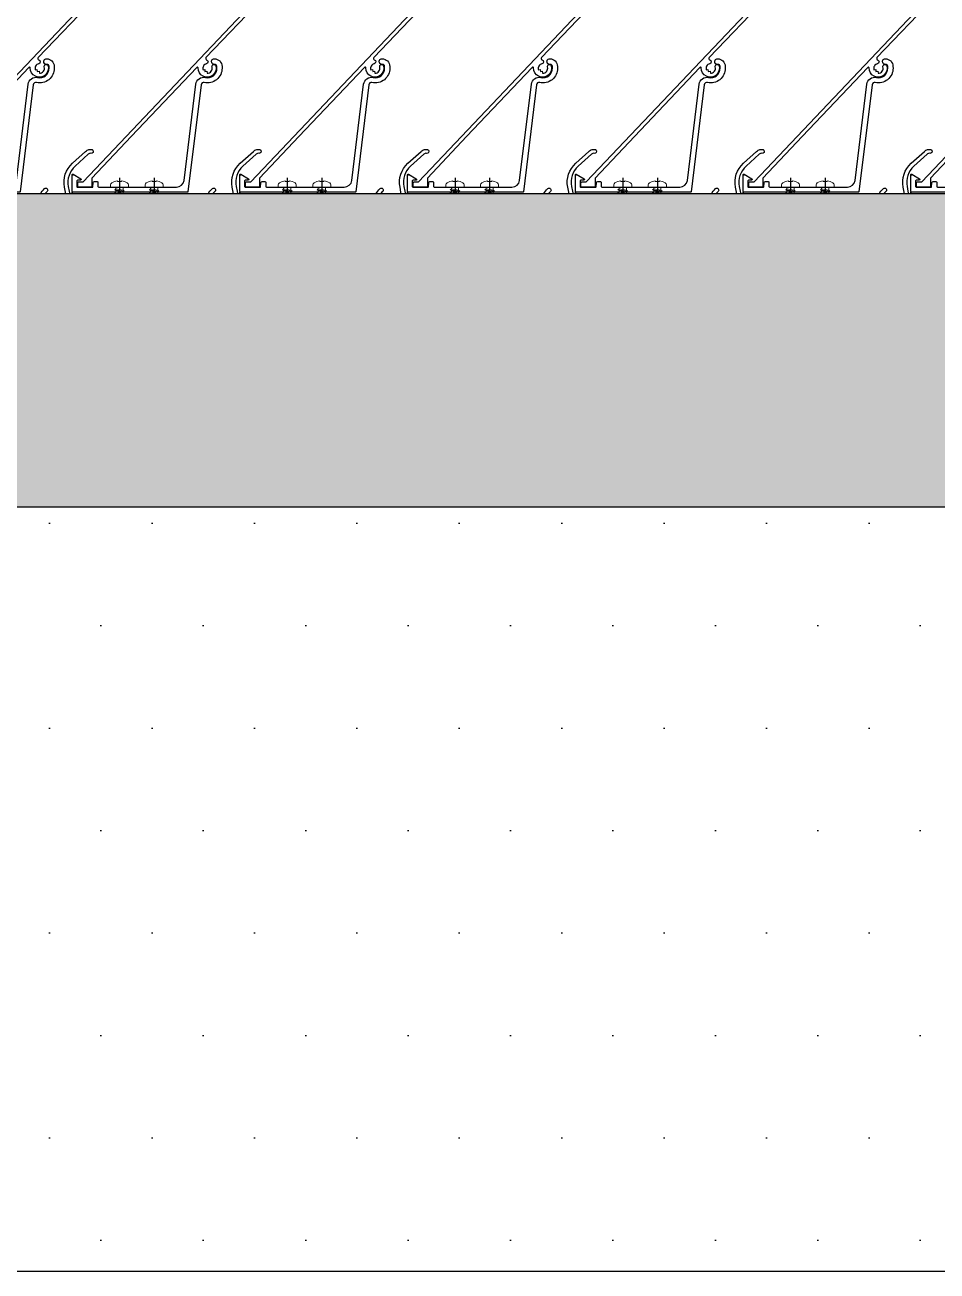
# Model space of a CAD drawing. Header units: millimetres. Extents: x 3774 to 718460, y -768339 to 192544.
# Drawn here: x 348387.1 to 348740.6, y -719149.4 to -718666.6 of the extents above; entities that cross this region are included whole.
import ezdxf

# ---------------------------------------------------------------- set-up
doc = ezdxf.new("R2010")
doc.units = ezdxf.units.MM
doc.set_wipeout_variables(frame=1)
doc.linetypes.add('CENTER', pattern=[50.800000000000004, 31.75, -6.35, 6.35, -6.35])
doc.linetypes.add('XKITLINE00', pattern=[0])
for name, color, linetype in [('010 - ASPG_ACCESSORIES_MAIN_COLOR_1', 7, 'Continuous'), ('010 - ASPG_EXTR_DEF_SUB', 7, 'Continuous'), ('010 - ASPG_EXTR_MAIN_COLOR_2', 7, 'Continuous'), ('010 - ASPG_FLASHING_MAIN_COLOR_2', 7, 'Continuous'), ('010 - ASPG_FLASHING_MAIN_COLOR_4', 7, 'Continuous'), ('010 - ASPG_FLASHING_WIPEOUT_', 7, 'Continuous'), ('010 - ASPG_FRAMING_MAIN_COLOR_2', 7, 'Continuous'), ('010 - ASPG_FRAMING_SUB_COLOR_2', 7, 'Continuous'), ('010 - ASPG_FRAMING_WIPEOUT_', 7, 'Continuous'), ('BOLT & SCREW', 7, 'Continuous'), ('Center Line', 7, 'CENTER')]:
    doc.layers.add(name, color=color, linetype=linetype)
for name, color, linetype, lineweight in [('12-GRID', 7, 'CENTER', 13), ('Part', 7, 'Continuous', 0), ('SCREW', 7, 'Continuous', 5)]:
    doc.layers.add(name, color=color, linetype=linetype, lineweight=lineweight)

# ---------------------------------------------------------------- blocks, each defined once
blk = doc.blocks.new('*A3363218')
at = {"layer": 'Part', "color": 7, "linetype": 'XKITLINE00', "lineweight": 0}
blk.add_line((1758.079976, -42.416003), (1770.88, -42.416003), dxfattribs=at)
blk = doc.blocks.new('*A3373219')
at = {"layer": 'Part', "color": 7, "linetype": 'XKITLINE00', "lineweight": 0}
for p, q in [((1769.839956, -40.015997), (1758.240007, -40.016001)), ((1758.240007, -40.080001), (1769.839956, -40.079997)), ((1758.240007, -40.952001), (1769.839957, -40.951997)), ((1760.879922, -41.01600000000001), (1767.279922, -41.015998))]:
    blk.add_line(p, q, dxfattribs=at)
blk = doc.blocks.new('W-1-PP19-SE-ENT3_20260407-084553_PP19_ENT3_LOPL')
at = {"color": 7, "lineweight": 0, "xscale": 125, "yscale": 125, "zscale": 125}
for name in ['*A3363218', '*A3373219']:
    blk.add_blockref(name, (-226234.9999999997, 11475.00000000093), dxfattribs=at)
blk = doc.blocks.new('PZG35-9D5')
at = {"layer": 'Center Line', "color": 7}
blk.add_line((1.4210854715202e-14, 3.733653355866409), (1.4210854715202e-14, -10.53404386090006), dxfattribs=at)
at = {"layer": 'SCREW', "color": 7}
for p, q in [((-1.399999999999963, 2.842170943040401e-14), (-1.399999999999963, -1.090192378864657)), ((1.399999999999991, 0), (1.399999999999991, -0.5901923788647139)), ((-1.850000000000009, -1.399999999999977), (1.850000000000037, -0.8999999999999773)), ((-1.850000000000009, -1.399999999999977), (-1.399999999999963, -1.090192378864685)), ((-1.850000000000009, -1.399999999999977), (-1.399999999999963, -1.709807621135297)), ((-1.850000000000009, -2.699999999999989), (1.850000000000037, -2.199999999999989)), ((-1.850000000000009, -2.699999999999989), (-1.399999999999963, -2.390192378864697)), ((-1.850000000000009, -2.699999999999989), (-1.399999999999963, -3.009807621135309)), ((-1.850000000000009, -4), (-1.399999999999963, -3.690192378864708)), ((-1.850000000000009, -4), (-0.9911470940920566, -3.883938796498938)), ((-1.850000000000009, -4), (-1.399999999999963, -4.30980762113532)), ((-1.399999999999963, -1.090192378864685), (1.399999999999991, -0.5901923788646855)), ((-1.399999999999963, -1.709807621135297), (1.399999999999991, -1.209807621135297)), ((-1.399999999999963, -1.709807621135269), (-1.399999999999963, -2.390192378864697)), ((-1.399999999999963, -2.390192378864697), (1.399999999999991, -1.890192378864697)), ((-1.399999999999963, -3.009807621135309), (1.399999999999991, -2.509807621135309)), ((-1.399999999999963, -3.009807621135309), (-1.399999999999963, -3.690192378864708)), ((-1.399999999999963, -3.690192378864708), (-0.8446989986695002, -3.591031485769975)), ((-1.399999999999963, -4.30980762113532), (-1.184865735341859, -4.271390788160659)), ((-1.399999999999963, -4.309807621135349), (-1.399999999999963, -8.099999999999966)), ((0.5619885887190463, -3.339837273736322), (1.399999999999991, -3.190192378864708)), ((0.7141825614195483, -3.653488843051434), (1.850000000000037, -3.5)), ((0.7141825614195483, -3.932275020881832), (1.399999999999991, -3.80980762113532)), ((0.7141825614195483, -4.612659778611231), (1.399999999999991, -4.49019237886472)), ((0.7141825614195483, -4.953488843051389), (1.850000000000037, -4.800000000000011)), ((1.850000000000037, -0.8999999999999773), (1.399999999999991, -0.5901923788646855)), ((1.850000000000037, -0.8999999999999773), (1.399999999999991, -1.209807621135297)), ((1.399999999999991, -1.209807621135269), (1.399999999999991, -1.890192378864725)), ((1.850000000000037, -2.199999999999989), (1.399999999999991, -1.890192378864697)), ((1.850000000000037, -2.199999999999989), (1.399999999999991, -2.509807621135309)), ((1.399999999999991, -2.50980762113528), (1.399999999999991, -3.190192378864708)), ((1.850000000000037, -3.5), (1.399999999999991, -3.190192378864708)), ((1.850000000000037, -3.5), (1.399999999999991, -3.80980762113532)), ((1.399999999999991, -3.809807621135349), (1.399999999999991, -4.490192378864691)), ((1.850000000000037, -4.800000000000011), (1.399999999999991, -4.49019237886472)), ((1.850000000000037, -4.800000000000011), (1.399999999999991, -5.109807621135332)), ((1.4210854715202e-14, -9.5), (-1.399999999999963, -8.099999999999966)), ((1.4210854715202e-14, -9.5), (1.399999999999991, -8.099999999999966)), ((0.7141825614195483, -5.232275020881843), (1.399999999999991, -5.109807621135332)), ((1.399999999999991, -5.109807621135332), (1.399999999999991, -8.099999999999966))]:
    blk.add_line(p, q, dxfattribs=at)
blk.add_lwpolyline([(1.4210854715202e-14, -9.5), (0.7141825614195483, -5.232275020881843), (0.7141825614195483, -3.600899293750615, 0.4176573264866609), (0.4106596181599826, -3.300919979679151, 0.1081021898226624), (-0.8446989986694433, -3.591031485769975), (-1.399999999999991, -4.701675652739141)], format="xyb", dxfattribs=at)
blk = doc.blocks.new('*U8304')
at = {"layer": 'SCREW', "color": 7}
blk.add_lwpolyline([(3.026373332565058, 1.780836269555209, 0.09905967801670053), (0.7999999999999687, 2.546427498927414), (0.7999999999999687, 2.274284095813357), (-0.800000000000054, 2.274284095813357), (-0.800000000000054, 2.546427498927414, 0.09905967801670058), (-3.026373332565143, 1.780836269555209, 0.2665876613401604), (-3.500000000000043, 0.9556546004010897), (-3.500000000000043, 0.1999999999999886, 0.4142135623730938), (-3.300000000000054, 0), (3.299999999999997, 0, 0.4142135623731049), (3.499999999999986, 0.1999999999999886), (3.499999999999957, 0.9556546004010897, 0.2665876613401604)], format="xyb", close=True, dxfattribs=at)
blk.add_blockref('PZG35-9D5', (-1.4210854715202e-14, 0), dxfattribs=at)
blk = doc.blocks.new('*U8306')
at = {"color": 7}
blk.add_point((0, 0), dxfattribs=at)
at = {"layer": '010 - ASPG_ACCESSORIES_MAIN_COLOR_1', "color": 7}
blk.add_lwpolyline([(-39.69999999902211, -0.5999999995172398, 0.4142135623731156), (-39.99999999883585, -0.8999999995638059), (-39.99999999883585, -7.366962144914214, 0.5773502691897371), (-39.65044321701862, -7.568778847059366), (-36.64260295056738, -5.832201459393036, 0.7673269879794871), (-36.78520590183325, -5.299999999645297), (-37.89999999874271, -5.299999999645297, -0.4142135623735732), (-38.19999999902211, -4.999999999656938), (-38.19999999902211, -2.799999999587089, -0.4142135623730951), (-37.99999999883585, -2.59999999951724), (-32.18326623388566, -2.59999999951724, -0.3888787318530097), (-31.98402729420923, -2.782568851142787), (-31.8474567013327, -4.343577870872468, 0.3888787318530089), (-31.34935935237445, -4.799999999528882), (-30.29999999911524, -4.799999999528882, 0.4142135623732408), (-29.99999999883585, -4.499999999540523), (-29.99999999883585, -2.899999999505599, -0.4142135623731785), (-29.69999999902211, -2.59999999951724), (0.4107479506637901, -2.59999999951724, -0.3789692262628873), (3.38851808081381, -5.235465979035143), (7.952927200356498, -42.5207682372482, 0.4465929586642906), (11.6177961837966, -45.07649022702281, -0.4898018444424612), (16.07846395508386, -48.68238816667036), (16.06490363762714, -49.36225294566866, -0.1824796859550777), (15.80227640201338, -50.01801436272836, -0.2679491924113072), (15.32539491611533, -50.16829426406803, 1.122114645179816), (15.09990952932276, -52.3421093734276, 0.4050039718497206), (18.0645059288945, -49.40213623346681), (18.07806624681689, -48.72227145435209, 0.4898054953707174), (11.15966573380865, -43.12966807454978, -0.4465970485362636), (9.938031048281118, -42.27776159492242), (4.866356541635469, -0.8481197821154633, 0.3641755342157969), (4.570876519894227, -0.5999999995172398)], format="xyb", close=True, dxfattribs=at)
at = {"layer": '010 - ASPG_EXTR_DEF_SUB', "color": 7}
for p in [(-39.99999999883585, -0.4999999995172402), (43.44495566345738, -76.89999999944341), (43.44495566345738, -77.49999999954052)]:
    blk.add_point(p, dxfattribs=at)
at = {"layer": '010 - ASPG_EXTR_MAIN_COLOR_2', "color": 7}
blk.add_lwpolyline([(11.37409105408005, -48.15170148877115), (11.47245816211216, -47.43577758665815), (12.17779493960552, -47.55667202338264), (12.29266474000178, -46.78670596401826, -0.5355375090189683), (14.1918134491425, -49.16870282323253, 0.9915718169393263), (15.66379558271728, -49.57599316951273, 1.157025413028558), (8.792231505503878, -48.77291728999153, -0.6885576205791355), (8.274611146422103, -48.98797988444021), (-17.14292736421339, -22.16859813180672), (-32.34153279638849, -6.131750148785431), (-32.34153279638849, -2.899999981694054, 0.4143115081626392), (-32.64163311407901, -2.59999999951724), (-37.54163311352022, -2.59999999951724, 0.4141156188887998), (-37.84153278893791, -2.899999981635847), (-37.84153278893791, -4.299999988411218, 0.4142135623731781), (-37.54153279098682, -4.599999986478724), (-35.98884801496752, -4.599999986478724, -0.205894629290155), (-35.77110154624097, -4.693635078269653), (33.22969053988345, -77.49999999954052), (43.14495566324331, -77.49999999954052, 0.6681786376628355), (43.35708769806661, -76.98786796536915), (40.5215537941549, -74.1523340573247, 0.6681786381757795), (40.00942175951786, -74.36446609156592), (40.00942175951786, -75.99999999802712), (33.87471885257401, -75.99999999802712), (11.86384030175395, -52.7751643466243, -0.5583539238224016), (12.08261241135187, -51.95244935475676, 0.7662751832817146), (12.03674733010121, -50.39291741001107, -0.4385828234445206), (10.70630855322815, -48.05207626283555)], format="xyb", close=True, dxfattribs=at)
at = {"layer": 'SCREW', "color": 7, "rotation": 180}
for p in [(-21.64901723782532, -2.499999999924694), (-8.237076249206439, -2.499999999924694)]:
    blk.add_blockref('*U8304', p, dxfattribs=at)
blk = doc.blocks.new('*U5953')
at = {"color": 7}
blk.add_wipeout([(885.0000000029759, 4.000000000713271), (60.00000000297587, 4), (60.00000000297587, 69.30000000000018), (885.0000000029759, 69.30000000071323)], dxfattribs=at).dxf.layer = '010 - ASPG_FRAMING_WIPEOUT_'
at = {"layer": '010 - ASPG_FRAMING_MAIN_COLOR_2', "color": 7}
blk.add_lwpolyline([(855.00000000414, 69.30000000071327), (90.00000000181171, 69.3), (90.00000000181171, 6), (855.00000000414, 6.000000000713278)], close=True, dxfattribs=at)
at = {"layer": '010 - ASPG_FRAMING_SUB_COLOR_2', "color": 7}
for points in [[(885.0000000029759, 4.000000000713278), (60.00000000297587, 4), (60.00000000297587, 69.3), (885.0000000029759, 69.30000000071327)], [(60.00000000297587, 2.000000000715772), (60.00000000297587, 4), (885.0000000029759, 4.000000000713278), (885.0000000029759, 2.000000001429051)]]:
    blk.add_lwpolyline(points, close=True, dxfattribs=at)
at = {"color": 7, "xscale": -1, "rotation": 180}
for p in [(101.7703094629105, 69.3), (166.7703094629105, 69.3), (231.7703094629105, 69.3), (296.7703094629105, 69.3), (361.7703094629105, 69.3), (426.7703094629105, 69.3), (491.7703094629105, 69.3)]:
    blk.add_blockref('*U8306', p, dxfattribs=at)
blk = doc.blocks.new('W-1-PP19-SE-ENT3_20260407-085125_PP19_ENT3_ASPG_PL')
at = {"color": 7}
blk.add_blockref('*U5953', (-5968, 6521), dxfattribs=at)
blk = doc.blocks.new('*U8303')
at = {"layer": '12-GRID', "color": 7, "linetype": 'CENTER'}
for p, q in [((5.684341886080801e-14, -6.200000000000029), (5.684341886080801e-14, 2.200000000000029)), ((-4.199999999999973, -2), (4.200000000000085, -2))]:
    blk.add_line(p, q, dxfattribs=at)
at = {"layer": 'BOLT & SCREW', "color": 7}
for p, q in [((-0.553537628269381, -1.771128018217196), (-1.767499999999847, -1.558125000000442)), ((-0.553537628269381, -2.228871981782805), (-1.767500000000483, -2.441875000000354)), ((-0.4577439635652332, -1.771128018217196), (-0.8837500000000146, -1.558125000000442)), ((-0.4577439635652332, -2.228871981782805), (-0.8837500000000146, -2.441875000000354)), ((-0.2288719817826677, -1.446462371730204), (-0.4418749999998197, -0.2325000000002947)), ((-0.2288719817826677, -1.542256036434869), (-0.4418749999998197, -1.116250000000048)), ((-0.2288719817826677, -2.457743963565131), (-0.4418749999998197, -2.883750000000271)), ((-0.2288719817821107, -2.553537628269438), (-0.4418749999998197, -3.767500000000023)), ((0.2288719817822642, -1.446462371730562), (0.4418749999996946, -0.2324999999999764)), ((0.2288719817822642, -1.542256036434869), (0.4418749999996946, -1.116250000000048)), ((0.4418749999996946, -2.883750000000271), (0.2288719817829008, -2.457743963565131)), ((0.2288719817829008, -2.553537628269438), (0.4418749999999732, -3.767500000000023)), ((0.4577439635647103, -1.771128018217196), (0.8837499999994917, -1.558125000000442)), ((0.4577439635647103, -2.228871981782805), (0.8837500000001283, -2.441874999999877)), ((0.5535376282692559, -1.771128018217196), (1.767500000000001, -1.558125000000124)), ((0.5535376282692559, -2.228871981782805), (1.767500000000001, -2.441874999999877))]:
    blk.add_line(p, q, dxfattribs=at)
for points in [[(-1.767500000000006, -1.558125000000442), (-0.8837500000001342, -1.558125000000442, 0.4142135623730394), (-0.4418749999998197, -1.116250000000048), (-0.4418749999998197, -0.2325000000002947), (0.4418749999996946, -0.2324999999999764), (0.4418749999996946, -1.116250000000048, 0.4142135623731505), (0.8837500000000089, -1.558125000000442), (1.76750000000012, -1.558125000000124), (1.76750000000012, -2.441874999999877), (0.8837500000000089, -2.441874999999877, 0.414213562373095), (0.4418749999996946, -2.883750000000271), (0.4418749999999732, -3.767500000000023), (-0.4418749999998197, -3.767500000000023), (-0.4418749999998197, -2.883750000000271, 0.4142135623730397), (-0.8837500000001342, -2.441875000000354), (-1.767500000000483, -2.441875000000354)], [(0.2288719817829008, -2.457743963565131, -0.414213562373095), (0.4577439635645909, -2.228871981782805), (0.5535376282692559, -2.228871981782805), (0.5535376282692559, -1.771128018217196), (0.4577439635645909, -1.771128018217196, -0.4142135623730951), (0.228871981782105, -1.542256036434869), (0.228871981782105, -1.446462371730562), (-0.2288719817826677, -1.446462371730204), (-0.2288719817826677, -1.542256036434869, -0.4142135623730951), (-0.4577439635649944, -1.771128018217196), (-0.553537628269381, -1.771128018217196), (-0.553537628269381, -2.228871981782805), (-0.4577439635649944, -2.228871981782805, -0.4142135623730951), (-0.2288719817826677, -2.457743963565131), (-0.2288719817822698, -2.553537628269438), (0.2288719817829008, -2.553537628269438)]]:
    blk.add_lwpolyline(points, format="xyb", close=True, dxfattribs=at)
blk.add_circle((5.684341886080801e-14, -2), 3.5, dxfattribs=at)
blk = doc.blocks.new('*U7004')
at = {"layer": '010 - ASPG_EXTR_DEF_SUB', "color": 7}
for p in [(0, 0), (65, -1.251976300409297e-11), (130, -2.503952600818593e-11), (195, -3.75592890122789e-11), (260, -5.007905201637186e-11), (325, -6.259881502046483e-11)]:
    blk.add_point(p, dxfattribs=at)
at = {"layer": '010 - ASPG_EXTR_MAIN_COLOR_2', "color": 7}
for points in [[(30.75877492781729, 70.06714037148049, 0.4336592857269459), (30.45942675694823, 69.74737493513385), (30.84137786505744, 63.96271307504503, 0.0820690263538202), (30.86365129332989, 63.86745857034111, 0.7206537881255028), (32.32908650487661, 63.97254170040833, 0.07922428198988747), (32.33778353128582, 64.06661670526955), (32.06877322634682, 68.14078645635163, -0.4336592857264138), (32.46790412114933, 68.56714037142228), (40.86119298776612, 68.56714037148049, -0.6073848710044985), (41.35211022105068, 67.62217621324817, -0.04582868044492008), (22.7838222887367, 45.76076047366951, -0.5604921351226578), (22.28750535612926, 45.88571992132347, 0.3178599151680848), (19.21191141987219, 48.23749049525941, 0.9532878111822051), (19.08207267895341, 46.7159340956714, -2.423003988231831), (17.25806952221319, 44.8917371754651, 0.9523147976297285), (15.73634468205273, 44.76348824845627, 0.3008214087947553), (17.8898747372441, 41.75529025442665, -0.5604921351218277), (17.98351840674877, 41.2521240550559, -0.01942473842078824), (8.623925091698766, 33.4605261705583, -0.5525007933269362), (8.147498584818095, 33.63667257985799, 0.3444609008774969), (4.989498805254698, 36.29767865996109, 0.9520149233436535), (4.861577656120062, 34.77593409566907, -2.42318646531747), (3.037574998568743, 32.95193143776851, 0.9520149233867892), (1.515830433927476, 32.82401028892491, 0.2853998218446234), (3.493024077732116, 29.88851448276546, -0.5533776808031501), (3.562908510211855, 29.38496566255344, 0.03067395406819984), (-11.53698711935431, 15.0572996455594, 0.4171002255848137), (-10.88563127024099, 5.272964205185417, 0.9355530918984264), (-9.9033358450979, 6.406584819720592, -0.4344100119147308), (-10.19664548011497, 14.29476617486216, -0.01499848524836865), (-3.079435193911195, 21.45455419190694, -0.7383485292466446), (-0.08286065561696887, 19.76412730314769, 0.004917316774645771), (-3.1933000148274, 4.803864106419496, 0.2636109069979271), (-0.119790066499263, -4.460317215009127), (4.995733695104718, -9.084236264869105, 0.1258843890439943), (6.267761250492185, -9.753782964195125, 0.04427494949630078), (7.089544059708714, -9.866966022993438, 1.107654826573523), (7.125459210947156, -8.33180570154218, -0.2155958426847688), (6.023226659279317, -7.991025416878983), (0.8860520706512034, -3.347536196233705, -0.2636109069978752), (-1.721774552483112, 4.512981288600713, -0.004854851929905817), (1.341383616439998, 19.2550770000089, 0.2339601468136614), (0.8154424866661429, 21.95487343822606, -0.2408104543272742), (0.7103134100325406, 24.90310810686788, -0.1041570884704408), (0.7846048693172634, 25.00194829818793), (2.993019639980048, 26.93374890863197, -0.2290212912668875), (5.700679264031351, 26.88725557026919, -0.3817208427142056), (10.27361959358677, 9.069098417588975, 0.9773819303748196), (11.62031129561365, 8.407760736416094, 0.3611050424324235), (7.408162182662636, 27.50327562558232, -0.4961260631527202), (7.442922529298812, 30.68812541745137, 0.003188108562510474), (9.055809630081058, 31.90200527419802, -0.00282652430436861), (10.56195585662499, 33.06505110464059, 0.07704788012868193), (43.74152756202966, 68.43644483829848, -0.2476739044870795), (43.98918861569837, 68.56714037142228), (45.98408938199282, 68.56714037142228, -0.04413111325910057), (46.47282481612638, 68.50458020233782, -0.1258462906385483), (48.96367690106854, 67.20642238203436, -0.09885145914925667), (49.81734006712213, 66.03380806540372, -0.2058282691334744), (49.79366642143577, 61.20460651122266, -0.1151163694662807), (46.36832412844524, 57.18072180578019, 0.822373071447778), (47.45504629053175, 56.10392398637487, 0.109184526549196), (51.14860093407333, 60.55948756891303, 0.2083234795678962), (51.18942684633657, 66.64026457507862, 0.1005277992320483), (49.97230913909152, 68.31671042181551, 0.1451157280627245), (46.29230913100764, 70.06714037148049)], [(95.75877492781729, 70.06714037146797, 0.4336592857269459), (95.45942675694823, 69.74737493512133), (95.84137786505744, 63.96271307503251, 0.0820690263538202), (95.8636512933299, 63.86745857032859, 0.7206537881255028), (97.32908650487661, 63.97254170039581, 0.07922428198988747), (97.33778353128582, 64.06661670525703), (97.06877322634682, 68.14078645633911, -0.4336592857264138), (97.46790412114933, 68.56714037140976), (105.8611929877661, 68.56714037146797, -0.6073848710044985), (106.3521102210507, 67.62217621323565, -0.04582868044492008), (87.7838222887367, 45.76076047365699, -0.5604921351226578), (87.28750535612926, 45.88571992131095, 0.3178599151680848), (84.2119114198722, 48.23749049524689, 0.9532878111822051), (84.08207267895341, 46.71593409565888, -2.423003988231831), (82.25806952221319, 44.89173717545258, 0.9523147976297285), (80.73634468205273, 44.76348824844375, 0.3008214087947553), (82.8898747372441, 41.75529025441413, -0.5604921351218277), (82.98351840674877, 41.25212405504338, -0.01942473842078824), (73.62392509169877, 33.46052617054578, -0.5525007933269362), (73.1474985848181, 33.63667257984547, 0.3444609008774969), (69.9894988052547, 36.29767865994857, 0.9520149233436535), (69.86157765612006, 34.77593409565655, -2.42318646531747), (68.03757499856874, 32.95193143775599, 0.9520149233867892), (66.51583043392748, 32.82401028891239, 0.2853998218446234), (68.49302407773212, 29.88851448275294, -0.5533776808031501), (68.56290851021186, 29.38496566254092, 0.03067395406819984), (53.46301288064569, 15.05729964554688, 0.4171002255848137), (54.11436872975901, 5.272964205172897, 0.9355530918984264), (55.0966641549021, 6.406584819708073, -0.4344100119147308), (54.80335451988503, 14.29476617484964, -0.01499848524836865), (61.92056480608881, 21.45455419189442, -0.7383485292466446), (64.91713934438303, 19.76412730313517, 0.004917316774645771), (61.8066999851726, 4.803864106406976, 0.2636109069979271), (64.88020993350074, -4.460317215021647), (69.99573369510472, -9.084236264881625, 0.1258843890439943), (71.26776125049219, -9.753782964207645, 0.04427494949630078), (72.08954405970871, -9.866966023005958, 1.107654826573523), (72.12545921094716, -8.3318057015547, -0.2155958426847688), (71.02322665927932, -7.991025416891503), (65.8860520706512, -3.347536196246224, -0.2636109069978752), (63.27822544751689, 4.512981288588193, -0.004854851929905817), (66.34138361644, 19.25507699999638, 0.2339601468136614), (65.81544248666614, 21.95487343821354, -0.2408104543272742), (65.71031341003254, 24.90310810685536, -0.1041570884704408), (65.78460486931726, 25.00194829817541), (67.99301963998005, 26.93374890861945, -0.2290212912668875), (70.70067926403135, 26.88725557025667, -0.3817208427142056), (75.27361959358677, 9.069098417576456, 0.9773819303748196), (76.62031129561365, 8.407760736403574, 0.3611050424324235), (72.40816218266264, 27.5032756255698, -0.4961260631527202), (72.44292252929881, 30.68812541743885, 0.003188108562510474), (74.05580963008106, 31.9020052741855, -0.00282652430436861), (75.56195585662499, 33.06505110462807, 0.07704788012868193), (108.7415275620297, 68.43644483828596, -0.2476739044870795), (108.9891886156984, 68.56714037140976), (110.9840893819928, 68.56714037140976, -0.04413111325910057), (111.4728248161264, 68.5045802023253, -0.1258462906385483), (113.9636769010685, 67.20642238202184, -0.09885145914925667), (114.8173400671221, 66.0338080653912, -0.2058282691334744), (114.7936664214358, 61.20460651121014, -0.1151163694662807), (111.3683241284452, 57.18072180576767, 0.822373071447778), (112.4550462905318, 56.10392398636235, 0.109184526549196), (116.1486009340733, 60.55948756890051, 0.2083234795678962), (116.1894268463366, 66.6402645750661, 0.1005277992320483), (114.9723091390915, 68.316710421803, 0.1451157280627245), (111.2923091310076, 70.06714037146797)], [(160.7587749278173, 70.06714037145545, 0.4336592857269459), (160.4594267569482, 69.74737493510881), (160.8413778650574, 63.96271307501999, 0.0820690263538202), (160.8636512933299, 63.86745857031607, 0.7206537881255028), (162.3290865048766, 63.97254170038329, 0.07922428198988747), (162.3377835312858, 64.06661670524451), (162.0687732263468, 68.1407864563266, -0.4336592857264138), (162.4679041211493, 68.56714037139724), (170.8611929877661, 68.56714037145545, -0.6073848710044985), (171.3521102210507, 67.62217621322313, -0.04582868044492008), (152.7838222887367, 45.76076047364447, -0.5604921351226578), (152.2875053561293, 45.88571992129843, 0.3178599151680848), (149.2119114198722, 48.23749049523437, 0.9532878111822051), (149.0820726789534, 46.71593409564636, -2.423003988231831), (147.2580695222132, 44.89173717544006, 0.9523147976297285), (145.7363446820527, 44.76348824843123, 0.3008214087947553), (147.8898747372441, 41.75529025440161, -0.5604921351218277), (147.9835184067488, 41.25212405503086, -0.01942473842078824), (138.6239250916988, 33.46052617053326, -0.5525007933269362), (138.1474985848181, 33.63667257983295, 0.3444609008774969), (134.9894988052547, 36.29767865993605, 0.9520149233436535), (134.8615776561201, 34.77593409564403, -2.42318646531747), (133.0375749985687, 32.95193143774347, 0.9520149233867892), (131.5158304339275, 32.82401028889987, 0.2853998218446234), (133.4930240777321, 29.88851448274042, -0.5533776808031501), (133.5629085102119, 29.3849656625284, 0.03067395406819984), (118.4630128806457, 15.05729964553436, 0.4171002255848137), (119.114368729759, 5.272964205160378, 0.9355530918984264), (120.0966641549021, 6.406584819695553, -0.4344100119147308), (119.803354519885, 14.29476617483712, -0.01499848524836865), (126.9205648060888, 21.4545541918819, -0.7383485292466446), (129.917139344383, 19.76412730312265, 0.004917316774645771), (126.8066999851726, 4.803864106394457, 0.2636109069979271), (129.8802099335007, -4.460317215034166), (134.9957336951047, -9.084236264894145, 0.1258843890439943), (136.2677612504922, -9.753782964220164, 0.04427494949630078), (137.0895440597087, -9.866966023018477, 1.107654826573523), (137.1254592109472, -8.33180570156722, -0.2155958426847688), (136.0232266592793, -7.991025416904023), (130.8860520706512, -3.347536196258744, -0.2636109069978752), (128.2782254475169, 4.512981288575673, -0.004854851929905817), (131.34138361644, 19.25507699998386, 0.2339601468136614), (130.8154424866661, 21.95487343820102, -0.2408104543272742), (130.7103134100325, 24.90310810684284, -0.1041570884704408), (130.7846048693173, 25.00194829816289), (132.99301963998, 26.93374890860693, -0.2290212912668875), (135.7006792640314, 26.88725557024415, -0.3817208427142056), (140.2736195935868, 9.069098417563936, 0.9773819303748196), (141.6203112956136, 8.407760736391054, 0.3611050424324235), (137.4081621826626, 27.50327562555728, -0.4961260631527202), (137.4429225292988, 30.68812541742633, 0.003188108562510474), (139.0558096300811, 31.90200527417298, -0.00282652430436861), (140.561955856625, 33.06505110461555, 0.07704788012868193), (173.7415275620297, 68.43644483827345, -0.2476739044870795), (173.9891886156984, 68.56714037139724), (175.9840893819928, 68.56714037139724, -0.04413111325910057), (176.4728248161264, 68.50458020231278, -0.1258462906385483), (178.9636769010685, 67.20642238200932, -0.09885145914925667), (179.8173400671221, 66.03380806537868, -0.2058282691334744), (179.7936664214358, 61.20460651119762, -0.1151163694662807), (176.3683241284452, 57.18072180575516, 0.822373071447778), (177.4550462905318, 56.10392398634983, 0.109184526549196), (181.1486009340733, 60.55948756888799, 0.2083234795678962), (181.1894268463366, 66.64026457505358, 0.1005277992320483), (179.9723091390915, 68.31671042179048, 0.1451157280627245), (176.2923091310076, 70.06714037145545)], [(225.7587749278173, 70.06714037144293, 0.4336592857269459), (225.4594267569482, 69.74737493509629), (225.8413778650574, 63.96271307500747, 0.0820690263538202), (225.8636512933299, 63.86745857030355, 0.7206537881255028), (227.3290865048766, 63.97254170037077, 0.07922428198988747), (227.3377835312858, 64.066616705232), (227.0687732263468, 68.14078645631407, -0.4336592857264138), (227.4679041211493, 68.56714037138472), (235.8611929877661, 68.56714037144293, -0.6073848710044985), (236.3521102210507, 67.62217621321061, -0.04582868044492008), (217.7838222887367, 45.76076047363195, -0.5604921351226578), (217.2875053561293, 45.88571992128591, 0.3178599151680848), (214.2119114198722, 48.23749049522185, 0.9532878111822051), (214.0820726789534, 46.71593409563384, -2.423003988231831), (212.2580695222132, 44.89173717542754, 0.9523147976297285), (210.7363446820527, 44.76348824841871, 0.3008214087947553), (212.8898747372441, 41.7552902543891, -0.5604921351218277), (212.9835184067488, 41.25212405501834, -0.01942473842078824), (203.6239250916988, 33.46052617052074, -0.5525007933269362), (203.1474985848181, 33.63667257982043, 0.3444609008774969), (199.9894988052547, 36.29767865992353, 0.9520149233436535), (199.8615776561201, 34.77593409563151, -2.42318646531747), (198.0375749985687, 32.95193143773095, 0.9520149233867892), (196.5158304339275, 32.82401028888735, 0.2853998218446234), (198.4930240777321, 29.8885144827279, -0.5533776808031501), (198.5629085102119, 29.38496566251588, 0.03067395406819984), (183.4630128806457, 15.05729964552184, 0.4171002255848137), (184.114368729759, 5.272964205147858, 0.9355530918984264), (185.0966641549021, 6.406584819683033, -0.4344100119147308), (184.803354519885, 14.2947661748246, -0.01499848524836865), (191.9205648060888, 21.45455419186938, -0.7383485292466446), (194.917139344383, 19.76412730311013, 0.004917316774645771), (191.8066999851726, 4.803864106381937, 0.2636109069979271), (194.8802099335007, -4.460317215046686), (199.9957336951047, -9.084236264906664, 0.1258843890439943), (201.2677612504922, -9.753782964232684, 0.04427494949630078), (202.0895440597087, -9.866966023030997, 1.107654826573523), (202.1254592109472, -8.33180570157974, -0.2155958426847688), (201.0232266592793, -7.991025416916543), (195.8860520706512, -3.347536196271264, -0.2636109069978752), (193.2782254475169, 4.512981288563154, -0.004854851929905817), (196.34138361644, 19.25507699997134, 0.2339601468136614), (195.8154424866661, 21.9548734381885, -0.2408104543272742), (195.7103134100325, 24.90310810683032, -0.1041570884704408), (195.7846048693173, 25.00194829815037), (197.99301963998, 26.93374890859441, -0.2290212912668875), (200.7006792640314, 26.88725557023163, -0.3817208427142056), (205.2736195935868, 9.069098417551416, 0.9773819303748196), (206.6203112956136, 8.407760736378535, 0.3611050424324235), (202.4081621826626, 27.50327562554476, -0.4961260631527202), (202.4429225292988, 30.68812541741381, 0.003188108562510474), (204.0558096300811, 31.90200527416046, -0.00282652430436861), (205.561955856625, 33.06505110460303, 0.07704788012868193), (238.7415275620297, 68.43644483826093, -0.2476739044870795), (238.9891886156984, 68.56714037138472), (240.9840893819928, 68.56714037138472, -0.04413111325910057), (241.4728248161264, 68.50458020230026, -0.1258462906385483), (243.9636769010685, 67.2064223819968, -0.09885145914925667), (244.8173400671221, 66.03380806536616, -0.2058282691334744), (244.7936664214358, 61.2046065111851, -0.1151163694662807), (241.3683241284452, 57.18072180574264, 0.822373071447778), (242.4550462905318, 56.10392398633731, 0.109184526549196), (246.1486009340733, 60.55948756887547, 0.2083234795678962), (246.1894268463366, 66.64026457504106, 0.1005277992320483), (244.9723091390915, 68.31671042177796, 0.1451157280627245), (241.2923091310076, 70.06714037144293)], [(290.7587749278173, 70.06714037143041, 0.4336592857269459), (290.4594267569482, 69.74737493508377), (290.8413778650574, 63.96271307499495, 0.0820690263538202), (290.8636512933299, 63.86745857029103, 0.7206537881255028), (292.3290865048766, 63.97254170035825, 0.07922428198988747), (292.3377835312858, 64.06661670521947), (292.0687732263468, 68.14078645630156, -0.4336592857264138), (292.4679041211493, 68.5671403713722), (300.8611929877661, 68.56714037143041, -0.6073848710044985), (301.3521102210507, 67.62217621319809, -0.04582868044492008), (282.7838222887367, 45.76076047361943, -0.5604921351226578), (282.2875053561293, 45.88571992127339, 0.3178599151680848), (279.2119114198722, 48.23749049520933, 0.9532878111822051), (279.0820726789534, 46.71593409562132, -2.423003988231831), (277.2580695222132, 44.89173717541502, 0.9523147976297285), (275.7363446820527, 44.76348824840619, 0.3008214087947553), (277.8898747372441, 41.75529025437658, -0.5604921351218277), (277.9835184067488, 41.25212405500582, -0.01942473842078824), (268.6239250916988, 33.46052617050822, -0.5525007933269362), (268.1474985848181, 33.63667257980791, 0.3444609008774969), (264.9894988052547, 36.29767865991101, 0.9520149233436535), (264.8615776561201, 34.77593409561899, -2.42318646531747), (263.0375749985687, 32.95193143771843, 0.9520149233867892), (261.5158304339275, 32.82401028887483, 0.2853998218446234), (263.4930240777321, 29.88851448271538, -0.5533776808031501), (263.5629085102119, 29.38496566250336, 0.03067395406819984), (248.4630128806457, 15.05729964550932, 0.4171002255848137), (249.114368729759, 5.272964205135338, 0.9355530918984264), (250.0966641549021, 6.406584819670513, -0.4344100119147308), (249.803354519885, 14.29476617481208, -0.01499848524836865), (256.9205648060888, 21.45455419185686, -0.7383485292466446), (259.917139344383, 19.76412730309761, 0.004917316774645771), (256.8066999851726, 4.803864106369417, 0.2636109069979271), (259.8802099335007, -4.460317215059206), (264.9957336951047, -9.084236264919184, 0.1258843890439943), (266.2677612504922, -9.753782964245204, 0.04427494949630078), (267.0895440597087, -9.866966023043517, 1.107654826573523), (267.1254592109472, -8.331805701592259, -0.2155958426847688), (266.0232266592793, -7.991025416929062), (260.8860520706512, -3.347536196283784, -0.2636109069978752), (258.2782254475169, 4.512981288550634, -0.004854851929905817), (261.34138361644, 19.25507699995882, 0.2339601468136614), (260.8154424866661, 21.95487343817598, -0.2408104543272742), (260.7103134100325, 24.9031081068178, -0.1041570884704408), (260.7846048693173, 25.00194829813785), (262.99301963998, 26.93374890858189, -0.2290212912668875), (265.7006792640314, 26.88725557021911, -0.3817208427142056), (270.2736195935868, 9.069098417538896, 0.9773819303748196), (271.6203112956136, 8.407760736366015, 0.3611050424324235), (267.4081621826626, 27.50327562553224, -0.4961260631527202), (267.4429225292988, 30.6881254174013, 0.003188108562510474), (269.0558096300811, 31.90200527414794, -0.00282652430436861), (270.561955856625, 33.06505110459051, 0.07704788012868193), (303.7415275620297, 68.4364448382484, -0.2476739044870795), (303.9891886156984, 68.5671403713722), (305.9840893819928, 68.5671403713722, -0.04413111325910057), (306.4728248161264, 68.50458020228774, -0.1258462906385483), (308.9636769010685, 67.20642238198428, -0.09885145914925667), (309.8173400671221, 66.03380806535364, -0.2058282691334744), (309.7936664214358, 61.20460651117259, -0.1151163694662807), (306.3683241284452, 57.18072180573012, 0.822373071447778), (307.4550462905318, 56.10392398632479, 0.109184526549196), (311.1486009340733, 60.55948756886295, 0.2083234795678962), (311.1894268463366, 66.64026457502854, 0.1005277992320483), (309.9723091390915, 68.31671042176544, 0.1451157280627245), (306.2923091310076, 70.06714037143041)]]:
    blk.add_lwpolyline(points, format="xyb", close=True, dxfattribs=at)
for points in [[(342.9835184067488, 41.2521240549933, -0.01942473842078824), (333.6239250916988, 33.4605261704957, -0.5525007933269362), (333.1474985848181, 33.63667257979539, 0.3444609008774969), (329.9894988052547, 36.29767865989849, 0.9520149233436535), (329.8615776561201, 34.77593409560647, -2.42318646531747), (328.0375749985687, 32.95193143770591, 0.9520149233867892), (326.5158304339275, 32.82401028886231, 0.2853998218446234), (328.4930240777321, 29.88851448270286, -0.5533776808031501), (328.5629085102119, 29.38496566249084, 0.03067395406819984), (313.4630128806457, 15.0572996454968, 0.4171002255848137), (314.114368729759, 5.272964205122818, 0.9355530918984264), (315.0966641549021, 6.406584819657994, -0.4344100119147308), (314.803354519885, 14.29476617479956, -0.01499848524836865), (321.9205648060888, 21.45455419184434, -0.7383485292466446), (324.917139344383, 19.76412730308509, 0.004917316774645771), (321.8066999851726, 4.803864106356897, 0.2636109069979271), (324.8802099335007, -4.460317215071726), (329.9957336951047, -9.084236264931704, 0.1258843890439943), (331.2677612504922, -9.753782964257724, 0.04427494949630078), (332.0895440597087, -9.866966023056037, 1.107654826573523), (332.1254592109472, -8.331805701604779, -0.2155958426847688), (331.0232266592793, -7.991025416941582), (325.8860520706512, -3.347536196296304, -0.2636109069978752), (323.2782254475169, 4.512981288538114, -0.004854851929905817), (326.34138361644, 19.2550769999463, 0.2339601468136614), (325.8154424866661, 21.95487343816346, -0.2408104543272742), (325.7103134100325, 24.90310810680528, -0.1041570884704408), (325.7846048693173, 25.00194829812533), (327.99301963998, 26.93374890856937, -0.2290212912668875), (330.7006792640314, 26.88725557020659, -0.3817208427142056), (335.2736195935868, 9.069098417526376, 0.9773819303748196)], [(336.6203112956136, 8.407760736353495, 0.3611050424324235), (332.4081621826626, 27.50327562551972, -0.4961260631527202), (332.4429225292988, 30.68812541738878, 0.003188108562510474), (334.0558096300811, 31.90200527413542, -0.00282652430436861), (335.561955856625, 33.06505110457799, 0.07704788012868193)]]:
    blk.add_lwpolyline(points, format="xyb", dxfattribs=at)
at = {"color": 7, "rotation": 179.999999999989}
for p in [(19.08686374500394, 42.88714037142927), (84.08686374500394, 42.88714037141675), (149.0868637450039, 42.88714037140423), (214.0868637450039, 42.88714037139171), (279.0868637450039, 42.88714037137919), (4.866368722636253, 30.94714037142694), (69.86636872263625, 30.94714037141442), (134.8663687226363, 30.9471403714019), (199.8663687226363, 30.94714037138938), (264.8663687226363, 30.94714037137686), (329.8663687226363, 30.94714037136434)]:
    blk.add_blockref('*U8303', p, dxfattribs=at)
blk = doc.blocks.new('*U8211')
at = {"color": 7}
blk.add_wipeout([(0, -52.000000000100044), (1809.9999999995778, -52.000000000100044), (1513.99999999952, -347.99999999998), (0, -347.99999999998)], dxfattribs=at).dxf.layer = '010 - ASPG_FLASHING_WIPEOUT_'
at = {"layer": '010 - ASPG_FLASHING_WIPEOUT_'}
h = blk.add_hatch(dxfattribs=at)
h.set_pattern_fill('DOTS', scale=0.5)
h.set_pattern_definition([(0, (0, 0), (19.84375, 39.6875), [0, -39.6875])])
h.paths.add_polyline_path([(0, -52), (1809.999999999756, -52), (1513.999999999697, -348), (8.236562542937954e-17, -348)])
at = {"layer": '010 - ASPG_FLASHING_MAIN_COLOR_2', "color": 7}
blk.add_lwpolyline([(0, -52), (1809.999999999756, -52), (1513.999999999697, -348), (8.236562542937954e-17, -348)], close=True, dxfattribs=at)
at = {"color": 7}
blk.add_wipeout([(0, 69.29999999994743), (1931.299999999344, 69.29999999994743), (1809.999999999577, -51.999999999997726), (0, -51.999999999997726)], dxfattribs=at).dxf.layer = '010 - ASPG_FLASHING_WIPEOUT_'
at = {"layer": '010 - ASPG_FLASHING_WIPEOUT_'}
h = blk.add_hatch(dxfattribs=at)
h.set_pattern_fill('DOTS', scale=0.1)
h.set_pattern_definition([(0, (0, 0), (3.96875, 7.9375), [0, -7.9375])])
h.paths.add_polyline_path([(-2.8421709430404e-14, 69.29999999999998), (1931.299999999523, 69.29999999999998), (1809.999999999756, -52.00000000000001), (3.155443620884047e-30, -52.00000000000001)])
at = {"layer": '010 - ASPG_FLASHING_MAIN_COLOR_4', "color": 7}
blk.add_lwpolyline([(-2.8421709430404e-14, 69.29999999999998), (1931.299999999523, 69.29999999999998), (1809.999999999756, -52.00000000000001), (3.155443620884047e-30, -52.00000000000001)], close=True, dxfattribs=at)

msp = doc.modelspace()

# ---------------------------------------------------------------- block references
at = {"color": 7}
msp.add_blockref('W-1-PP19-SE-ENT3_20260407-084553_PP19_ENT3_LOPL', (354246.6451711061, -725322.3816165421), dxfattribs=at)

# ---------------------------------------------------------------- next in the draw order: block references
msp.add_blockref('W-1-PP19-SE-ENT3_20260407-085125_PP19_ENT3_ASPG_PL', (354246.6451711061, -725322.3816165421), dxfattribs=at)

# ---------------------------------------------------------------- next in the draw order: block references
at = {"color": 7, "yscale": -1}
msp.add_blockref('*U7004', (348405.6485184247, -718724.7146543971), dxfattribs=at)

# ---------------------------------------------------------------- next in the draw order: block references
at = {"color": 7, "xscale": -1}
msp.add_blockref('*U8211', (349283.6451711061, -718801.3816165407), dxfattribs=at)

doc.saveas('drawing.dxf')
